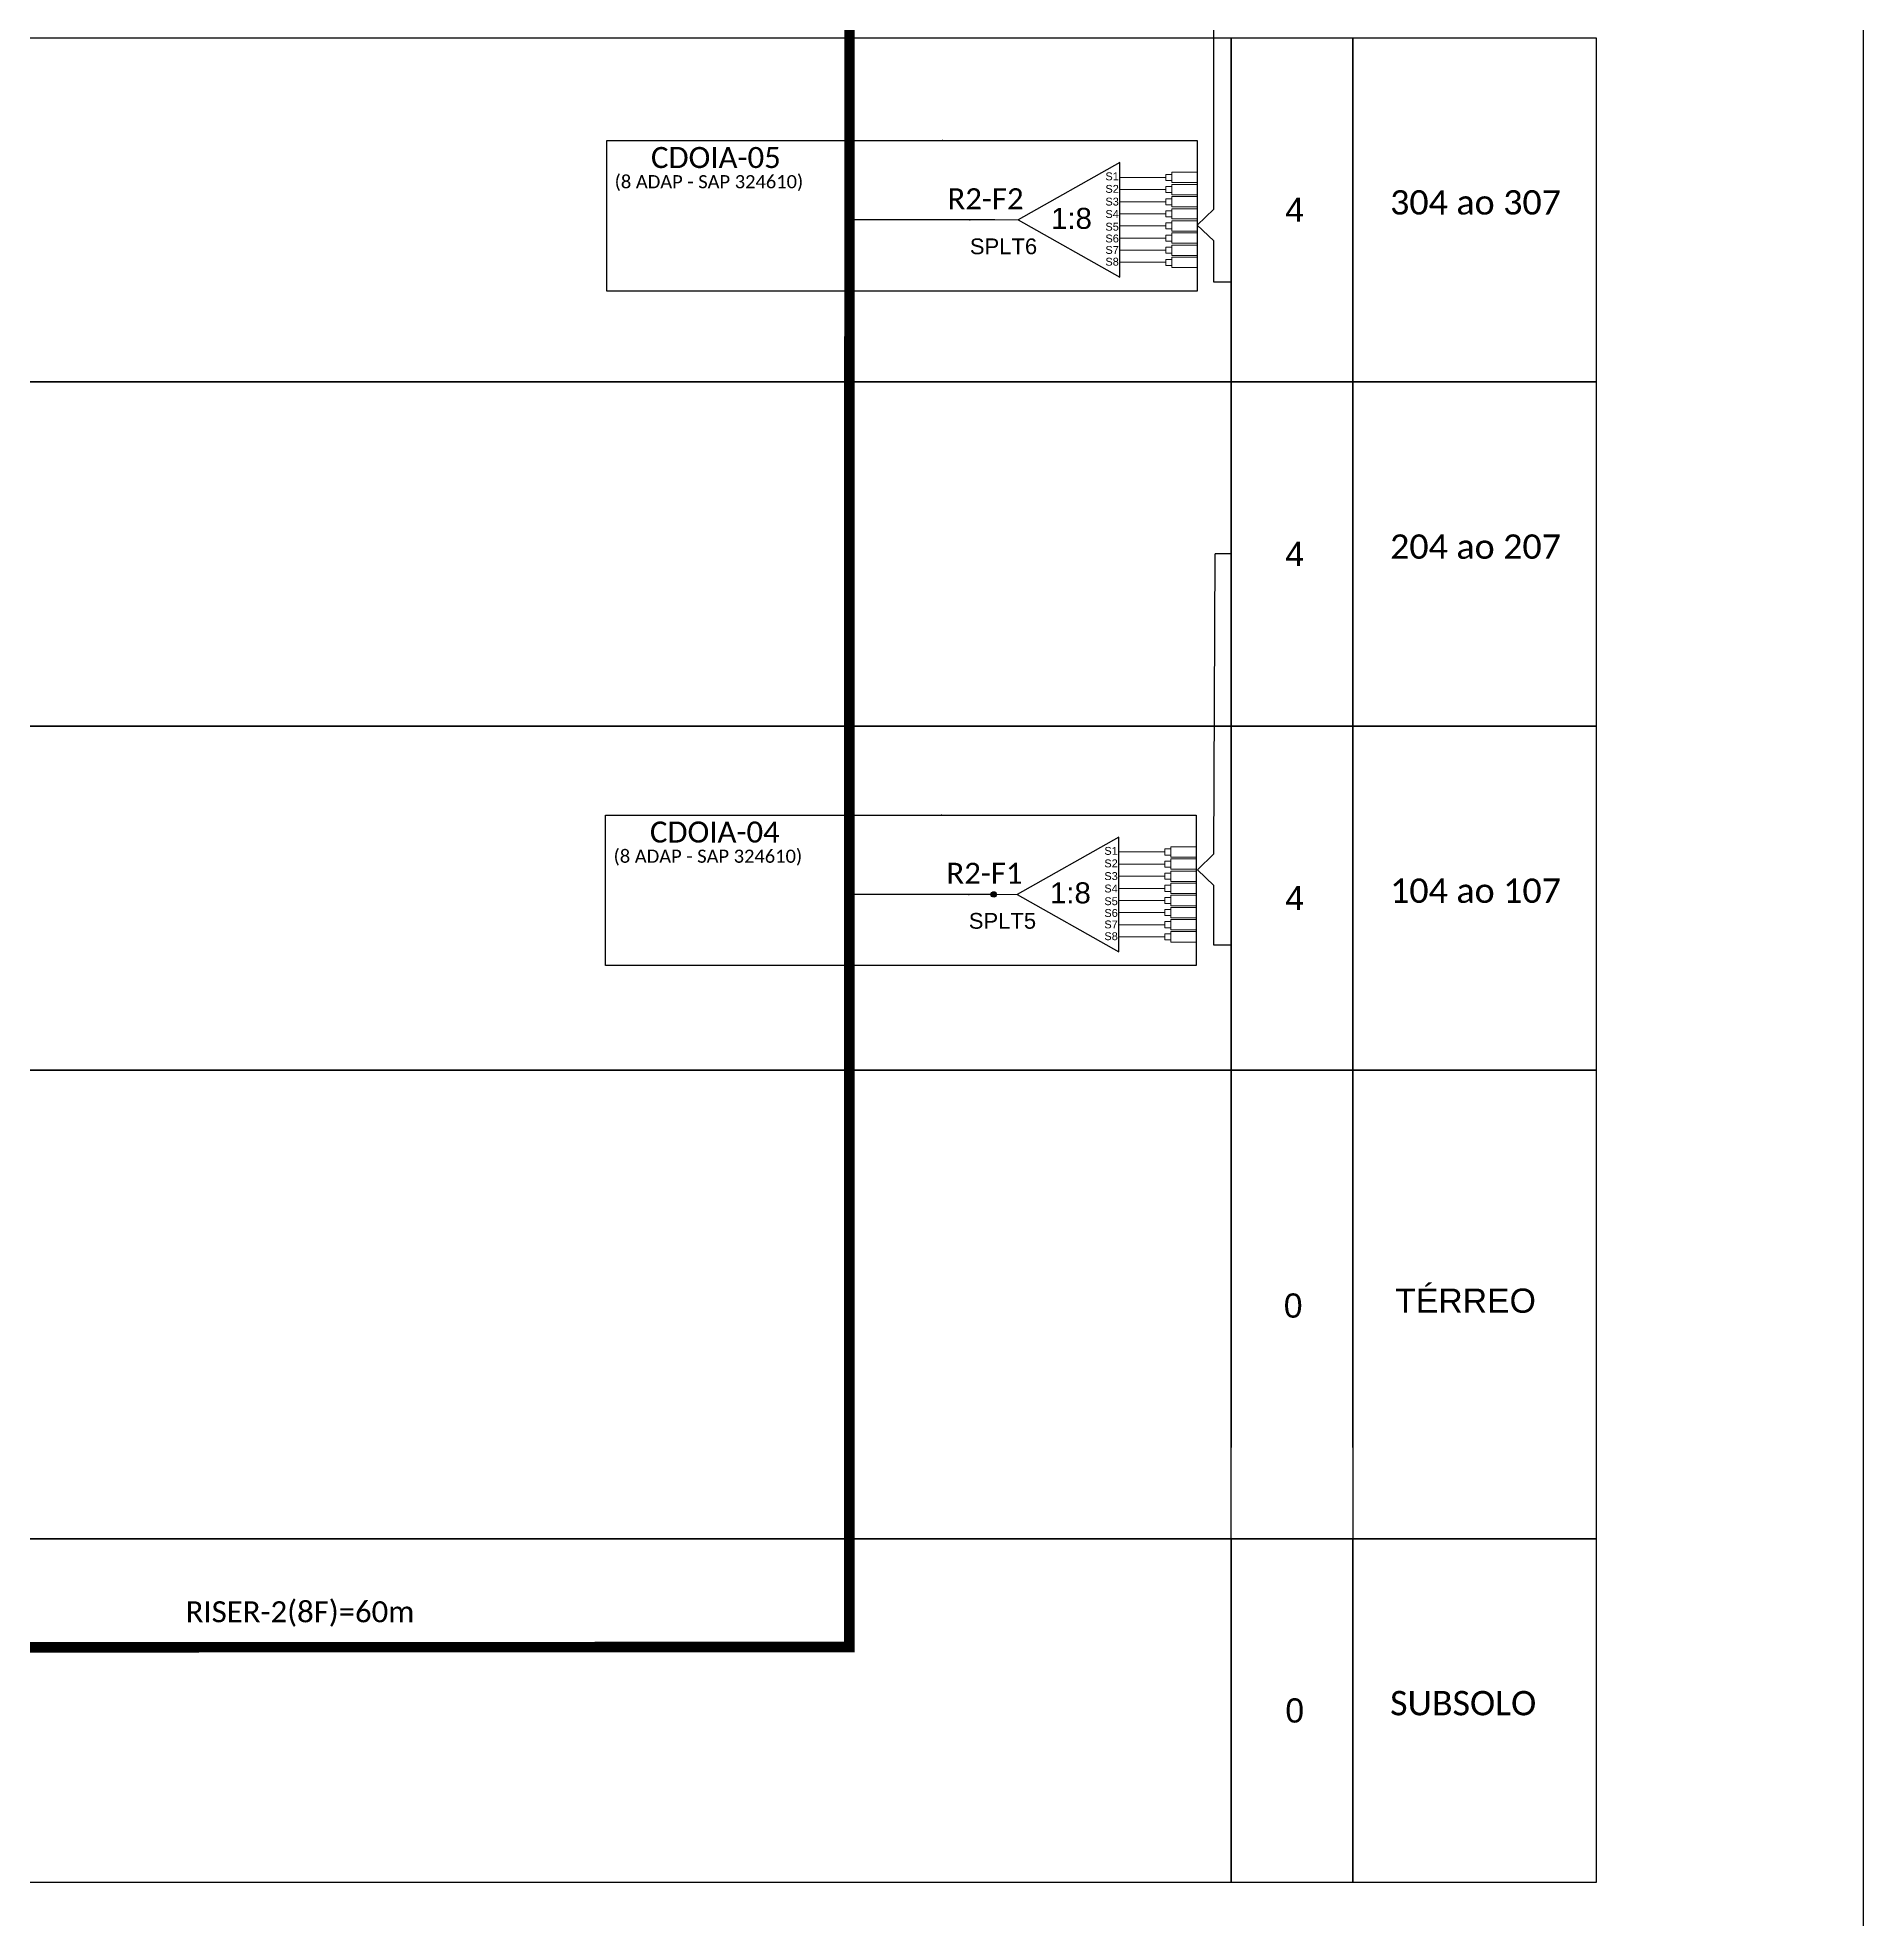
# Model space of a CAD drawing. Header units: inches. Extents: x 1064 to 5530, y 550 to 970.
# Drawn here: x 4746 to 4885, y 680.3 to 823.4 of the extents above; entities that cross this region are included whole.
import ezdxf
from ezdxf.enums import TextEntityAlignment as Align

# ---------------------------------------------------------------- set-up
doc = ezdxf.new("R2010")
doc.units = ezdxf.units.IN
doc.header["$MEASUREMENT"] = 0
doc.styles.add('ARIAL', font='arial.ttf')
doc.styles.add('WMF-Calibri0', font='calibri.ttf')

# ---------------------------------------------------------------- blocks, each defined once
blk = doc.blocks.new('SPLT_1-8_SC-APC')
at = {"color": 1}
blk.add_lwpolyline([(-7.37, -2.1), (-17.04, -7.55), (-7.37, -13), (-7.37, -2.1)], dxfattribs=at)
at = {"color": 3, "lineweight": 0}
for points in [[(-2.99, -3.51), (-7.37, -3.51)], [(-2.41, -3.02), (-2.41, -4)], [(-2.41, -3.02), (0, -3.02)], [(-7.37, -4.66), (-2.99, -4.66)], [(-2.41, -4), (0, -4)], [(-2.41, -4.17), (-2.41, -5.16)], [(-2.41, -4.17), (0, -4.17)], [(-2.41, -5.16), (0, -5.16)], [(-2.41, -5.32), (-2.41, -6.31)], [(-2.41, -5.32), (0, -5.32)], [(-7.37, -5.82), (-2.99, -5.82)], [(-7.37, -6.97), (-2.99, -6.97)], [(-2.41, -6.31), (0, -6.31)], [(-2.41, -6.48), (-2.41, -7.46)], [(-2.41, -6.48), (0, -6.48)], [(-7.37, -8.12), (-2.99, -8.12)], [(-2.41, -7.46), (0, -7.46)], [(-2.41, -7.63), (-2.41, -8.62)], [(-2.41, -7.63), (0, -7.63)], [(-2.41, -8.62), (0, -8.62)], [(-2.41, -8.78), (-2.41, -9.77)], [(-2.41, -8.78), (0, -8.78)], [(-7.37, -9.28), (-2.99, -9.28)], [(-7.37, -10.43), (-2.99, -10.43)], [(-2.41, -9.77), (0, -9.77)], [(-2.41, -9.94), (-2.41, -10.92)], [(-2.41, -9.94), (0, -9.94)], [(-7.37, -11.58), (-2.99, -11.58)], [(-2.41, -10.92), (0, -10.92)], [(-2.41, -11.09), (-2.41, -12.08)], [(-2.41, -11.09), (0, -11.09)], [(-2.41, -12.08), (0, -12.08)]]:
    blk.add_lwpolyline(points, dxfattribs=at)
for points in [[(-2.99, -3.22), (-2.41, -3.22), (-2.41, -3.8), (-2.99, -3.8)], [(-2.99, -4.38), (-2.41, -4.38), (-2.41, -4.95), (-2.99, -4.95)], [(-2.99, -5.53), (-2.41, -5.53), (-2.41, -6.1), (-2.99, -6.1)], [(-2.99, -6.68), (-2.41, -6.68), (-2.41, -7.26), (-2.99, -7.26)], [(-2.99, -7.84), (-2.41, -7.84), (-2.41, -8.41), (-2.99, -8.41)], [(-2.99, -8.99), (-2.41, -8.99), (-2.41, -9.56), (-2.99, -9.56)], [(-2.99, -10.14), (-2.41, -10.14), (-2.41, -10.72), (-2.99, -10.72)], [(-2.99, -11.3), (-2.41, -11.3), (-2.41, -11.87), (-2.99, -11.87)]]:
    blk.add_lwpolyline(points, close=True, dxfattribs=at)
at = {"color": 1, "lineweight": 0}
blk.add_lwpolyline([(-17.04, -7.55), (-19.26, -7.55)], dxfattribs=at)
at = {"color": 1, "style": 'ARIAL'}
for s, height, p in [('S1', 0.75, (-8.74, -3.78)), ('S2', 0.75, (-8.74, -4.97)), ('1:8', 2, (-13.91, -8.4)), ('S3', 0.75, (-8.74, -6.18)), ('S4', 0.75, (-8.74, -7.36)), ('S5', 0.75, (-8.74, -8.57)), ('S6', 0.75, (-8.74, -9.69)), ('S7', 0.75, (-8.74, -10.78)), ('S8', 0.75, (-8.74, -11.9))]:
    blk.add_text(s, height=height, dxfattribs=at).set_placement(p)
blk = doc.blocks.new('SPLITTER_')
blk.add_point((0, 0))
at = {"style": 'ARIAL', "flags": 4}
blk.add_attdef('SPLT', (0, -3.26), '', height=1.5, dxfattribs=at)
blk = doc.blocks.new('A$C415C251F')
at = {"color": 3}
blk.add_point((0, 0), dxfattribs=at)
blk = doc.blocks.new('LEG_CDOIA8_C-SPLT_DIR')
at = {"color": 3}
blk.add_blockref('A$C415C251F', (0, 0), dxfattribs=at)
at = {"color": 1, "style": 'WMF-Calibri0', "flags": 4}
blk.add_attdef('CDO', (-26.84, -2.61), '', height=2, dxfattribs=at)
blk.add_attdef('MODELO', text='', height=1.5, dxfattribs=at).set_placement((-22.23, -4.54), align=Align.CENTER)
at = {"style": 'ARIAL', "flags": 4}
blk.add_attdef('SPLITAGEM', text='', height=1.5, dxfattribs=at).set_placement((-18.36, -12.59), align=Align.CENTER)

msp = doc.modelspace()

# ---------------------------------------------------------------- hatches: boundary and pattern name
h = msp.add_hatch(color=3)
h.dxf.hatch_style = 1
edge = h.paths.add_edge_path()
edge.add_arc((4818.82, 758.2), 0.205, 0, 360)

# ---------------------------------------------------------------- linework, layer by layer
for p, q in [((4659.39, 744.83), (4836.9, 744.83)), ((4836.9, 744.83), (4836.9, 718.63)), ((4836.9, 744.83), (4846.16, 744.83)), ((4836.9, 718.63), (4836.9, 744.83)), ((4846.16, 744.83), (4864.67, 744.83)), ((4846.16, 718.63), (4846.16, 744.83)), ((4846.16, 744.83), (4846.16, 718.63)), ((4864.67, 744.83), (4864.67, 718.63)), ((4836.9, 742.3), (4836.9, 716.11)), ((4836.9, 709.14), (4836.9, 742.3)), ((4846.16, 716.11), (4846.16, 742.3)), ((4846.16, 742.3), (4846.16, 709.13)), ((4864.67, 742.3), (4864.67, 709.13)), ((4836.9, 740.39), (4836.9, 740.39)), ((4846.16, 725.04), (4846.16, 725.04))]:
    msp.add_line(p, q)
for points in [[(4291.01, 970.36), (4885.01, 970.36), (4885.01, 550.36), (4291.01, 550.36)], [(4659.39, 823.41), (4836.9, 823.41), (4836.9, 797.22), (4659.39, 797.22)], [(4836.9, 823.41), (4846.16, 823.41), (4846.16, 797.22), (4836.9, 797.22)], [(4846.16, 823.41), (4864.67, 823.41), (4864.67, 797.22), (4846.16, 797.22)], [(4659.39, 797.22), (4836.9, 797.22), (4836.9, 771.02), (4659.39, 771.02)], [(4836.9, 797.22), (4846.16, 797.22), (4846.16, 771.02), (4836.9, 771.02)], [(4846.16, 797.22), (4864.67, 797.22), (4864.67, 771.02), (4846.16, 771.02)], [(4659.39, 771.02), (4836.9, 771.02), (4836.9, 744.83), (4659.39, 744.83)], [(4836.9, 771.02), (4846.16, 771.02), (4846.16, 744.83), (4836.9, 744.83)], [(4846.16, 771.02), (4864.67, 771.02), (4864.67, 744.83), (4846.16, 744.83)], [(4659.39, 709.19), (4836.9, 709.19), (4836.9, 682.99), (4659.39, 682.99)], [(4836.9, 709.19), (4846.16, 709.19), (4846.16, 682.99), (4836.9, 682.99)], [(4846.16, 709.19), (4864.67, 709.19), (4864.67, 682.99), (4846.16, 682.99)]]:
    msp.add_lwpolyline(points, close=True)
at = {"color": 6, "const_width": 0.8}
for points in [[(4807.83, 737.64), (4807.84, 888.23)], [(4731.82, 700.89), (4807.83, 700.92), (4807.83, 737.64)]]:
    msp.add_lwpolyline(points, dxfattribs=at)
at = {"color": 3}
for points in [[(4836.9, 804.8), (4835.58, 804.8), (4835.56, 807.95), (4834.31, 809.15), (4835.56, 810.36), (4835.56, 831.17)], [(4836.9, 754.35), (4835.58, 754.35), (4835.58, 758.87), (4834.32, 760.08), (4835.58, 761.29), (4835.68, 784.12)], [(4836.9, 784.12), (4835.68, 784.12)]]:
    msp.add_lwpolyline(points, dxfattribs=at)
at = {"color": 1}
for points in [[(4789.36, 815.58), (4834.31, 815.58), (4834.31, 804.12), (4789.36, 804.12)], [(4789.28, 764.24), (4834.23, 764.24), (4834.23, 752.78), (4789.28, 752.78)]]:
    msp.add_lwpolyline(points, close=True, dxfattribs=at)
at = {"color": 6}
for points in [[(4818.9, 809.54), (4807.91, 809.54)], [(4818.82, 758.2), (4807.84, 758.2)]]:
    msp.add_lwpolyline(points, dxfattribs=at)
msp.add_lwpolyline([(4613.1, 709.19), (4864.67, 709.13)])
at = {"color": 3}
msp.add_circle((4818.82, 758.2), 0.205, dxfattribs=at)

# ---------------------------------------------------------------- block references
ref = msp.add_blockref('LEG_CDOIA8_C-SPLT_DIR', (4814.92, 815.58), dxfattribs=dict(at, xscale=0.8000000000001819, yscale=0.8000000000001819, zscale=0.8))
ref.add_attrib('CDO', 'CDOIA-05', (4792.73, 813.49), dxfattribs={"color": 1, "height": 1.6, "style": 'WMF-Calibri0'})
ref.add_attrib('MODELO', '(8 ADAP - SAP 324610)', dxfattribs={"color": 1, "height": 1, "style": 'WMF-Calibri0'}).set_placement((4797.14, 811.95), align=Align.CENTER)
at = {"color": 3, "xscale": 0.8000000000001819, "yscale": 0.8000000000001819, "zscale": 0.8}
for p in [(4834.31, 815.58), (4834.23, 764.24)]:
    msp.add_blockref('SPLT_1-8_SC-APC', p, dxfattribs=at)
ref = msp.add_blockref('SPLITTER_', (4817, 809.54), dxfattribs=dict(xscale=0.8000000000001819, yscale=0.8000000000001819, zscale=0.8))
ref.add_attrib('SPLT', 'SPLT6', (4817, 806.93), dxfattribs={"height": 1.2, "style": 'ARIAL'})
at = {"color": 1}
ref = msp.add_blockref('LEG_CDOIA8_C-SPLT_DIR', (4814.85, 764.24), dxfattribs=dict(at, xscale=0.8000000000001819, yscale=0.8000000000001819, zscale=0.8))
ref.add_attrib('CDO', 'CDOIA-04', (4792.65, 762.15), dxfattribs={"color": 0, "height": 1.6, "style": 'WMF-Calibri0'})
ref.add_attrib('MODELO', '(8 ADAP - SAP 324610)', dxfattribs={"color": 0, "height": 1, "style": 'WMF-Calibri0'}).set_placement((4797.06, 760.61), align=Align.CENTER)
ref = msp.add_blockref('SPLITTER_', (4816.92, 758.2), dxfattribs=dict(xscale=0.8000000000001819, yscale=0.8000000000001819, zscale=0.8))
ref.add_attrib('SPLT', 'SPLT5', (4816.92, 755.59), dxfattribs={"height": 1.2, "style": 'ARIAL'})

# ---------------------------------------------------------------- texts
at = {"color": 6, "style": 'WMF-Calibri0'}
for s, p in [('R2-F2', (4815.3, 810.35)), ('R2-F1', (4815.22, 759.01)), ('RISER-2(8F)=60m', (4757.31, 702.8))]:
    msp.add_text(s, height=1.6, dxfattribs=at).set_placement(p)
at = {"style": 'WMF-Calibri0'}
for s, p in [('304 ao 307', (4848.99, 809.95)), ('204 ao 207', (4848.99, 783.75)), ('104 ao 107', (4848.99, 757.56)), ('SUBSOLO', (4848.99, 695.72))]:
    msp.add_text(s, height=1.854, dxfattribs=at).set_placement(p)
at = {"style": 'ARIAL', "flags": 12}
for tag, p in [('4', (4841.73, 810.32)), ('4', (4841.73, 784.12)), ('4', (4841.73, 757.93)), ('TÉRREO', (4854.73, 727.28)), ('0', (4841.61, 726.91)), ('0', (4841.73, 696.09))]:
    msp.add_attdef(tag, text='XX', height=1.84, dxfattribs=at).set_placement(p, align=Align.MIDDLE_CENTER)

doc.saveas('drawing.dxf')
